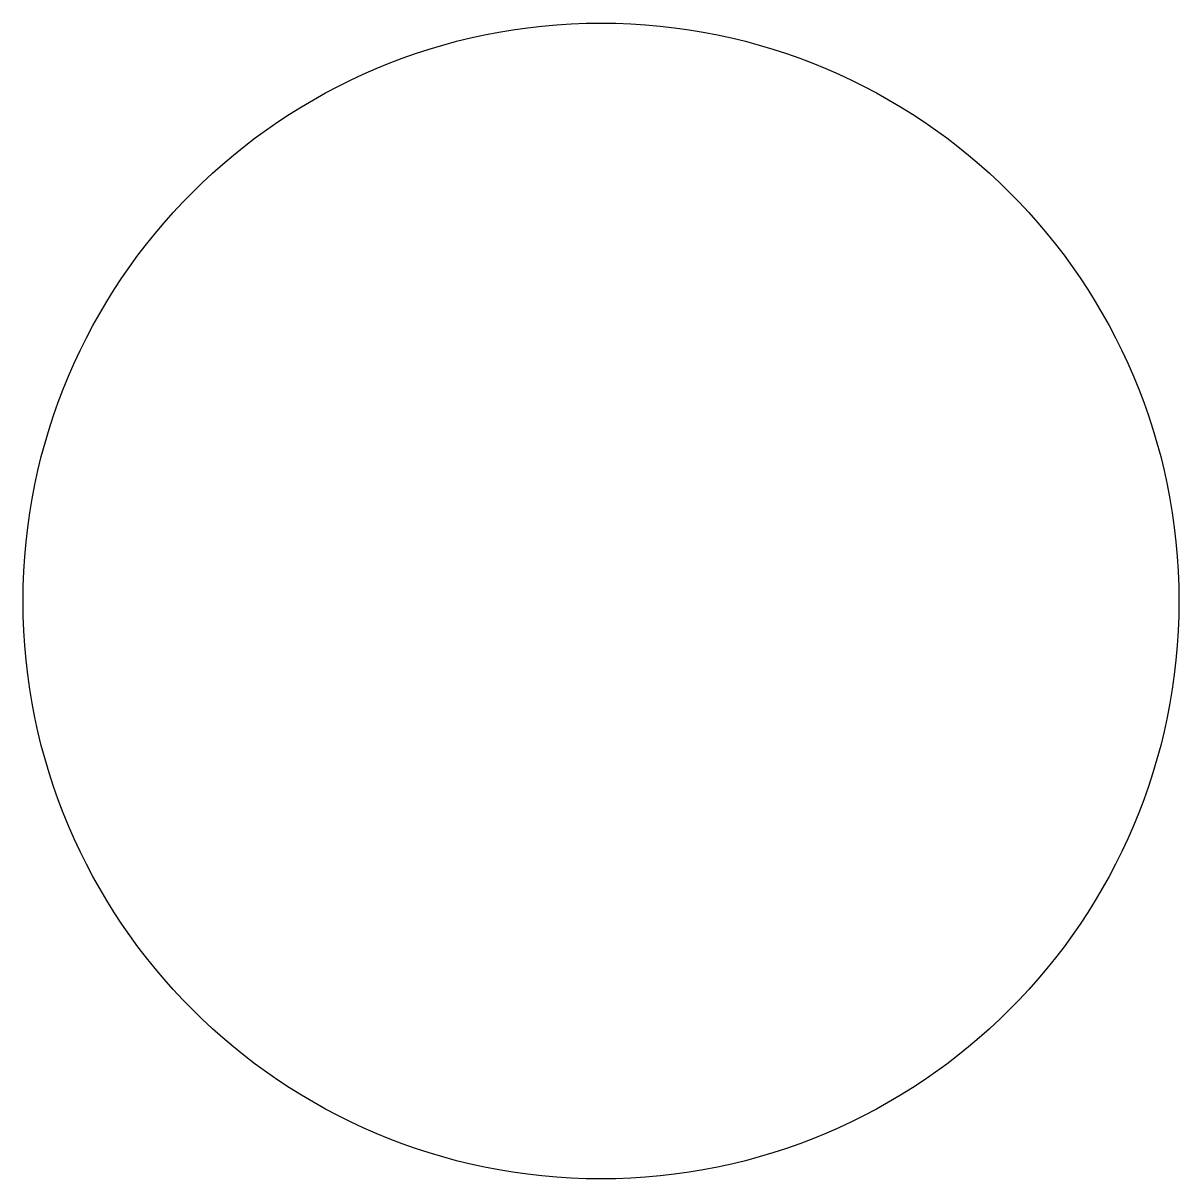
# Model space of a CAD drawing. Header units: inches. Extents: x -5 to 5, y -5 to 5.
import ezdxf

# ---------------------------------------------------------------- set-up
doc = ezdxf.new("R2010")
doc.units = ezdxf.units.IN
doc.header["$MEASUREMENT"] = 0

# ---------------------------------------------------------------- blocks, each defined once
blk = doc.blocks.new('ALIGNMENT_PARAMETER')
blk.add_circle((0, 0), 5)

msp = doc.modelspace()

# ---------------------------------------------------------------- block references
msp.add_blockref('ALIGNMENT_PARAMETER', (0, 0))

doc.saveas('drawing.dxf')
